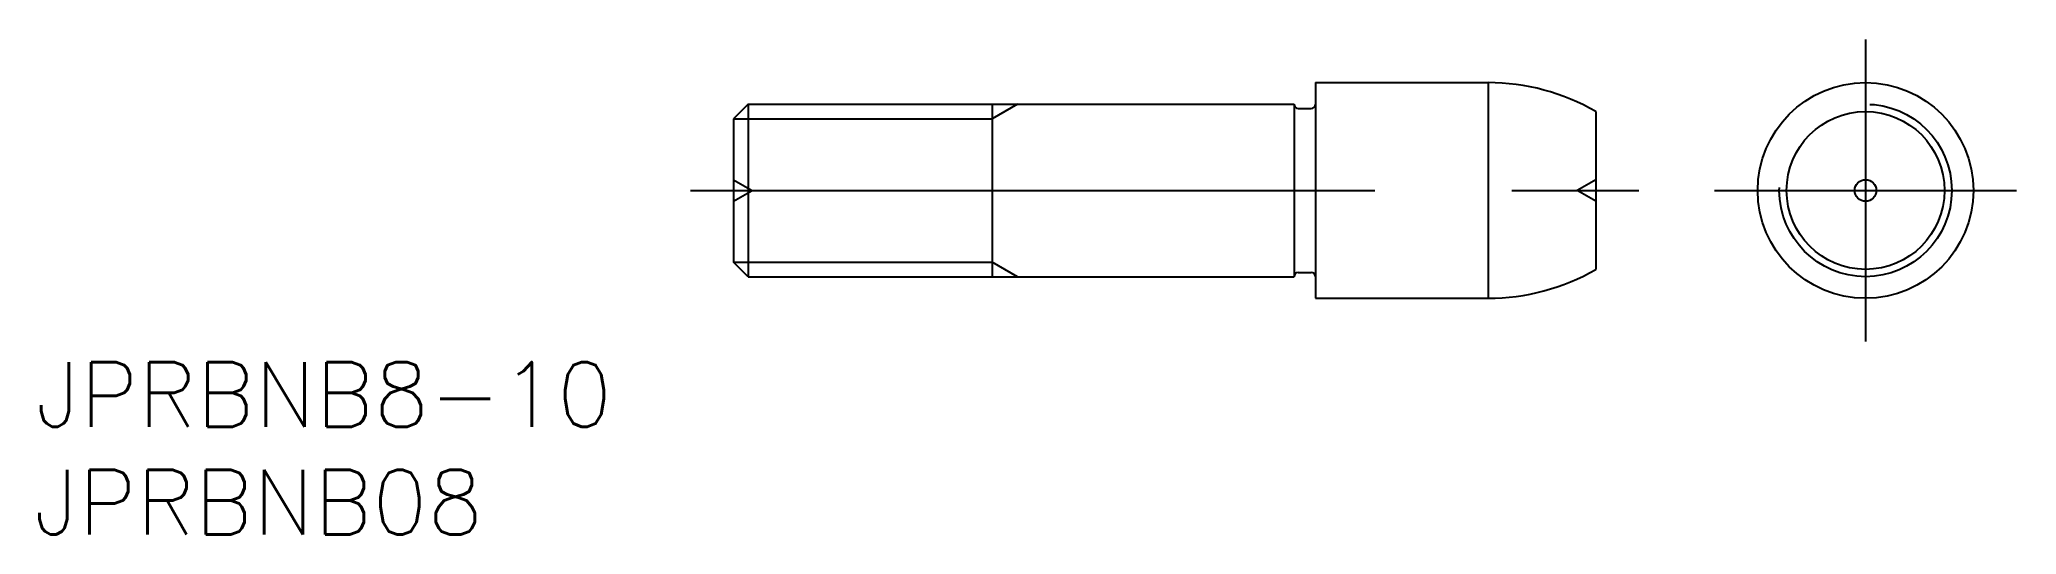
# Model space of a CAD drawing. Extents: x -32.2 to 59.5, y -16 to 7.
import ezdxf

# ---------------------------------------------------------------- set-up
doc = ezdxf.new("R2010")
doc.units = 0
doc.linetypes.add('CENTER', pattern=[50.8, 31.75, -6.35, 6.35, -6.35])
doc.linetypes.add('DASHED', pattern=[19.05, 12.7, -6.35])
doc.layers.get('0').update_dxf_attribs({"linetype": 'CONTINUOUS'})
doc.layers.add('CENTER', color=1, linetype='CENTER')
doc.styles.get("Standard").update_dxf_attribs({"font": 'txt.shx', "height": 3, "bigfont": 'bigfont.shx'})

msp = doc.modelspace()

# ---------------------------------------------------------------- linework, layer by layer
at = {"color": 7, "linetype": 'CONTINUOUS'}
for p, q in [((27, 5), (35, 5)), ((27, 5), (27, -5)), ((35, 5), (35, -5)), ((0.676, 4), (0, 3.324)), ((0.676, 4), (26, 4)), ((0.676, 4), (0.676, -4)), ((12, 4), (12, -4)), ((26, 4), (26, -4)), ((26.2, 3.8), (26.8, 3.8)), ((0, 3.324), (0, -3.324)), ((40, 3.66), (40, -3.66)), ((0.676, -4), (0, -3.324)), ((0.676, -4), (26, -4)), ((26.2, -3.8), (26.8, -3.8)), ((27, -5), (35, -5))]:
    msp.add_line(p, q, dxfattribs=at)
at = {"color": 3, "linetype": 'CONTINUOUS'}
for p, q in [((13.172, 4), (12, 3.324)), ((0, 3.324), (12, 3.324)), ((0, -3.324), (12, -3.324)), ((13.172, -4), (12, -3.324))]:
    msp.add_line(p, q, dxfattribs=at)
at = {"color": 3, "linetype": 'DASHED'}
for p, q in [((0, 0.5), (0.866, 0)), ((0, -0.5), (0.866, 0)), ((40, 0.5), (39.134, 0)), ((40, -0.5), (39.134, 0))]:
    msp.add_line(p, q, dxfattribs=at)
at = {"color": 7, "linetype": 'CONTINUOUS'}
for radius in [5, 3.66, 0.5]:
    msp.add_circle((52.511, 0), radius, dxfattribs=at)
at = {"color": 3, "linetype": 'DASHED'}
msp.add_circle((52.511, 0), 4, dxfattribs=at)
at = {"color": 7, "linetype": 'CONTINUOUS'}
for centre, radius, start, end in [((35, -5), 10, 60, 90), ((26.2, 4), 0.2, 180, 270), ((26.8, 4), 0.2, 270, 0), ((35, 5), 10, 270, 300), ((26.2, -4), 0.2, 90, 180), ((26.8, -4), 0.2, 0, 90)]:
    msp.add_arc(centre, radius, start, end, dxfattribs=at)
at = {"layer": 'CENTER', "color": 1, "linetype": 'CENTER'}
for p, q in [((52.511, 7), (52.511, -7)), ((-2, 0), (42, 0)), ((45.511, 0), (59.511, 0))]:
    msp.add_line(p, q, dxfattribs=at)

# ---------------------------------------------------------------- texts
at = {"color": 7, "linetype": 'CONTINUOUS'}
for s, p in [('JPRBNB8-10', (-32.371, -10.958)), ('JPRBNB08', (-32.446, -15.957))]:
    msp.add_text(s, height=3, dxfattribs=at).set_placement(p)

doc.saveas('drawing.dxf')
